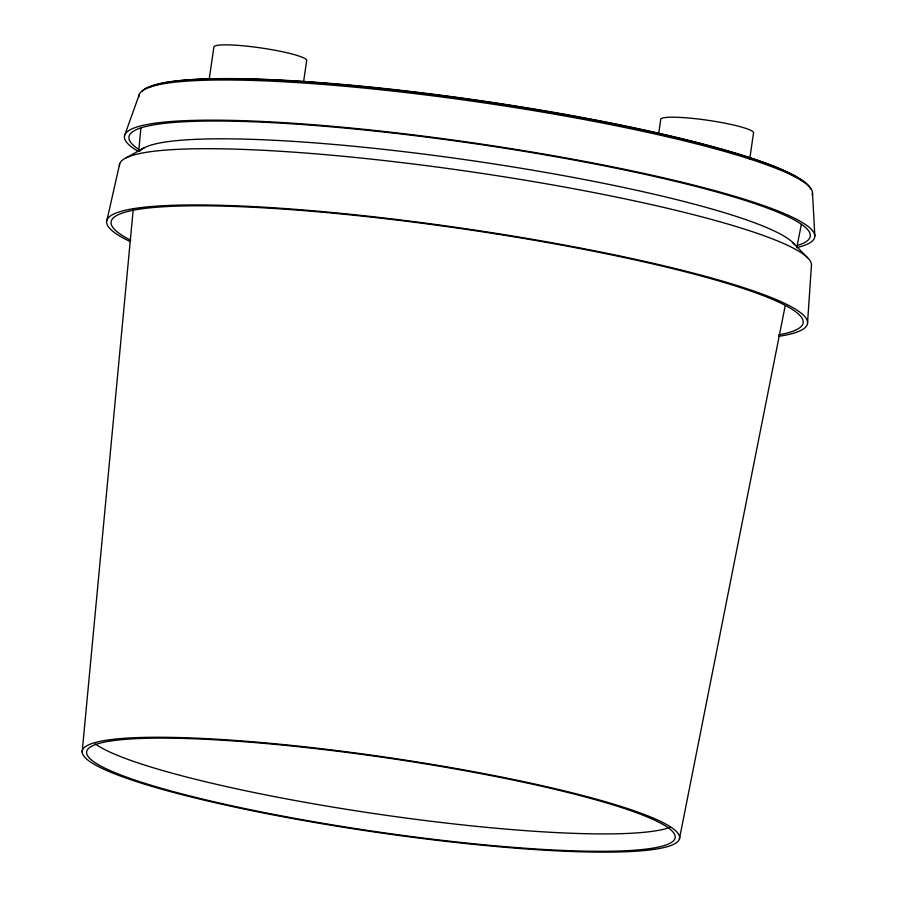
<?xml version="1.0" encoding="UTF-8"?>
<svg xmlns="http://www.w3.org/2000/svg" width="897" height="897" viewBox="0 0 897 897"><rect width="100%" height="100%" fill="white"/><g stroke="black" fill="none" stroke-linecap="round" stroke-linejoin="round"><path stroke-width="1.35" d="M807.58 322.415L811.482 264.716A349.651 43.818 8.3 0 0 463.76 170.733A349.651 43.818 8.3 0 0 119.391 165.799M82.165 752L133.238 209.293M138.732 150.976L140.907 127.845M209.203 79.216L213.845 47.339A46.958 5.887 8.3 0 1 258.538 47.597A46.958 5.887 8.3 0 1 306.729 60.222L303.489 82.401M658.69 133.541L660.708 119.682A46.958 5.887 8.3 0 1 705.401 119.94A46.958 5.887 8.3 0 1 753.581 132.565L749.746 158.904M679.354 839.233A301.852 37.831 8.3 0 0 243.121 741.012A301.852 37.831 8.3 0 0 220.236 803.869A301.852 37.831 8.3 0 0 679.354 839.233L785.178 305.933M796.85 247.112L801.38 224.317M106.978 220.09L119.727 163.669M124.75 135.077L139.27 94.544M125.715 158.063L144.35 147.713M792.578 242.392L807.491 257.652M812.503 192.877L814.835 235.877M139.54 149.956A344.246 43.146 8.3 0 1 474.244 143.61A344.246 43.146 8.3 0 1 797.298 245.509M138.542 151.526A348.81 43.718 8.3 0 1 476.43 143.352A348.81 43.718 8.3 0 1 796.603 247.639M138.945 96.607A340.288 42.652 8.3 0 1 482.362 102.617A340.288 42.652 8.3 0 1 812.177 194.952M142.152 91.315A338.741 42.451 8.3 0 1 482.552 101.283A338.741 42.451 8.3 0 1 810.709 188.964M149.081 87.592A336.51 42.181 8.3 0 1 152.58 86.056M153.578 85.686A336.51 42.181 8.3 0 1 155.719 84.991M156.863 84.654A336.51 42.181 8.3 0 1 167.728 82.266M168.984 82.053A336.51 42.181 8.3 0 1 498.519 103.346A336.51 42.181 8.3 0 1 797.657 177.741M798.7 178.402A336.51 42.181 8.3 0 1 802.355 180.959M670.171 827.303A298.286 37.382 8.3 0 1 380.07 814.431A298.286 37.382 8.3 0 1 95.217 743.916M130.11 241.528A354.124 44.379 8.3 0 1 464.018 228.488A354.124 44.379 8.3 0 1 778.888 336.297M130.715 240.183A349.651 43.818 8.3 0 1 463.928 229.038A349.651 43.818 8.3 0 1 778.731 334.839M139.775 151.145A332.451 41.666 8.3 0 1 465.767 159.756A332.451 41.666 8.3 0 1 794.63 244.735M222.624 803.734A297.378 37.27 8.3 0 0 674.925 838.572A297.378 37.27 8.3 0 0 245.161 741.808A297.378 37.27 8.3 0 0 222.624 803.734"/></g></svg>
